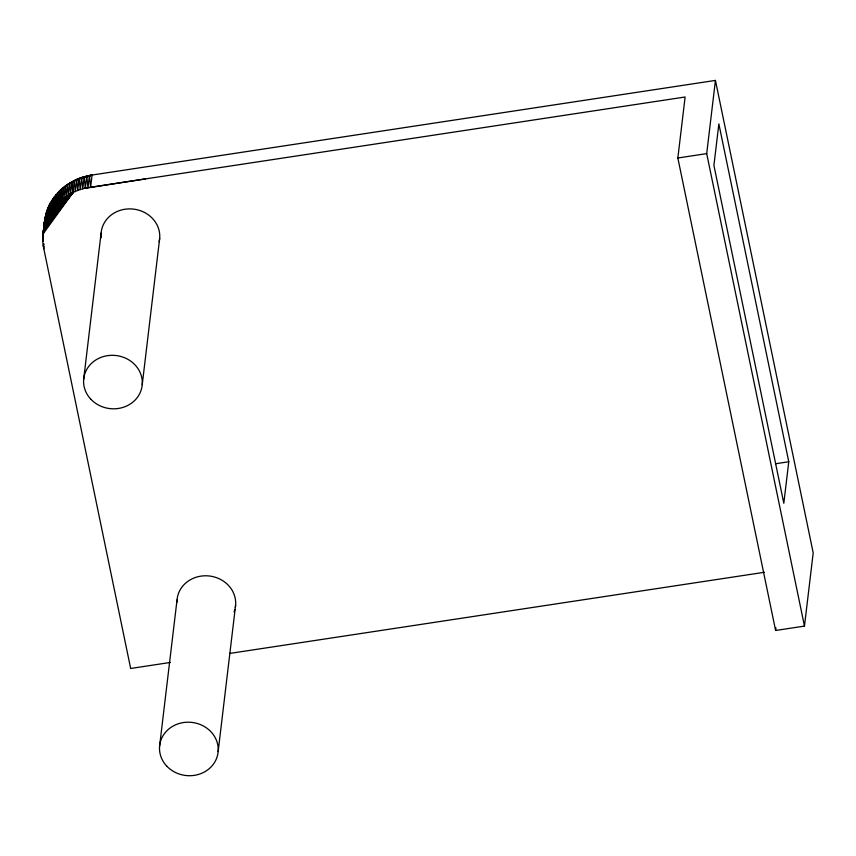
<?xml version="1.0" encoding="UTF-8"?>
<svg xmlns="http://www.w3.org/2000/svg" width="856" height="856" viewBox="0 0 856 856"><rect width="100%" height="100%" fill="white"/><g stroke="black" fill="none" stroke-linecap="round" stroke-linejoin="round"><path stroke-width="1.28" d="M75.735 180.498L71.958 181.761L70.502 193.959L51.531 210.929L51.617 200.828C60.295 186.672 75.777 177.427 92.073 175.031L715.434 80.411L813.2 552.89L804.469 626.1L775.611 630.476L677.845 157.996L685.121 96.996L90.618 187.229C61.686 190.396 36.947 219.35 43.827 248.786L130.668 668.472L170.28 662.458M74.665 181.279L69.689 183.066L70.502 193.959L50.162 213.037L50.354 203L51.617 200.828L53.864 199.394M64.906 187.582L61.365 189.219L61.867 199.748L70.502 193.959L48.899 215.198L50.354 203L49.209 205.215L48.899 215.198L72.846 192.75L74.301 180.552L84.455 177.395M71.958 181.761L72.846 192.75L47.754 217.413L48.171 207.473L49.209 205.215L51.349 203.707M46.716 219.682L47.262 209.784L48.171 207.473L46.716 219.682L72.846 192.75L43.035 233.998L44.801 219.35L47.262 209.784L45.807 221.982L72.846 192.75L43.346 231.548L44.491 221.8M45.807 221.982L46.459 212.128L45.004 224.336L72.846 192.75L43.774 229.119L44.801 219.35L42.853 236.459L44.084 227.942L43.528 232.832M45.004 224.336L45.785 214.514L44.33 226.712L72.846 192.75M44.33 226.712L45.229 216.921L43.774 229.119M43.239 235.272L42.8 238.931L43.185 236.502M43.164 238.963L42.864 241.403L43.282 238.974M43.677 243.896L43.378 246.335L43.859 243.896M43.827 248.786L44.116 246.335M47.754 217.413L49.209 205.215M50.162 213.037L51.617 200.828M51.531 210.929L52.986 198.731L53.008 208.885L70.502 193.959L59.909 201.417L59.492 190.974L58.048 203.172L70.502 193.959L54.581 206.906L54.463 196.687L53.008 208.885M54.581 206.906L56.036 194.708L56.261 205.001L70.502 193.959M56.261 205.001L57.716 192.803L58.048 203.172M59.909 201.417L61.365 189.219M61.867 199.748L63.323 187.55L65.719 186.501M67.795 184.971L65.366 185.966L63.911 198.164L63.323 187.55M71.176 183.056L67.496 184.468L66.04 196.666L65.366 185.966M69.689 183.066L68.234 195.264L67.496 184.468M145.392 178.915L85.343 188.267L86.798 176.058L87.965 187.689L89.42 175.491L90.618 187.229L92.073 175.031L76.698 179.439L75.242 191.637L74.301 180.552M79.148 178.433L80.197 189.732L81.652 177.534L92.073 175.031L79.148 178.433L77.693 190.642L76.698 179.439M83.653 379.465L101.115 233.035M142.235 384.665L159.687 238.236M159.569 746.357L177.031 599.938M218.152 751.557L235.614 605.139M804.469 626.1L706.703 153.62L715.434 80.411M788.772 461.748L783.818 503.232L713.915 165.379L718.858 123.885L788.772 461.748L775.654 463.738M775.611 630.476L775.932 627.833M43.752 232.853L44.138 230.414M87.044 176.711L92.073 175.031L86.991 176.604M89.613 175.972L92.073 175.031L87.098 176.818M677.845 157.996L706.703 153.62M229.686 653.438L764.397 572.279M85.343 188.267L84.209 176.743L82.754 188.941L81.652 177.534M101.179 237.711A29.404 26.718 6.8 0 1 131.952 208.96A29.404 26.718 6.8 0 1 159.152 241.692M234.779 609.729A29.404 26.718 6.8 0 1 234.041 611.944M176.957 602.26A29.404 26.718 6.8 0 1 208.511 575.906A29.404 26.718 6.8 0 1 235.314 607.439M90.683 399.057A29.404 26.718 6.8 0 0 140.662 391.47A29.404 26.718 6.8 0 0 107.482 355.668A29.404 26.718 6.8 0 0 90.683 399.057M166.599 765.949A29.404 26.718 6.8 0 0 216.589 758.363A29.404 26.718 6.8 0 0 183.398 722.56A29.404 26.718 6.8 0 0 166.599 765.949"/></g></svg>
